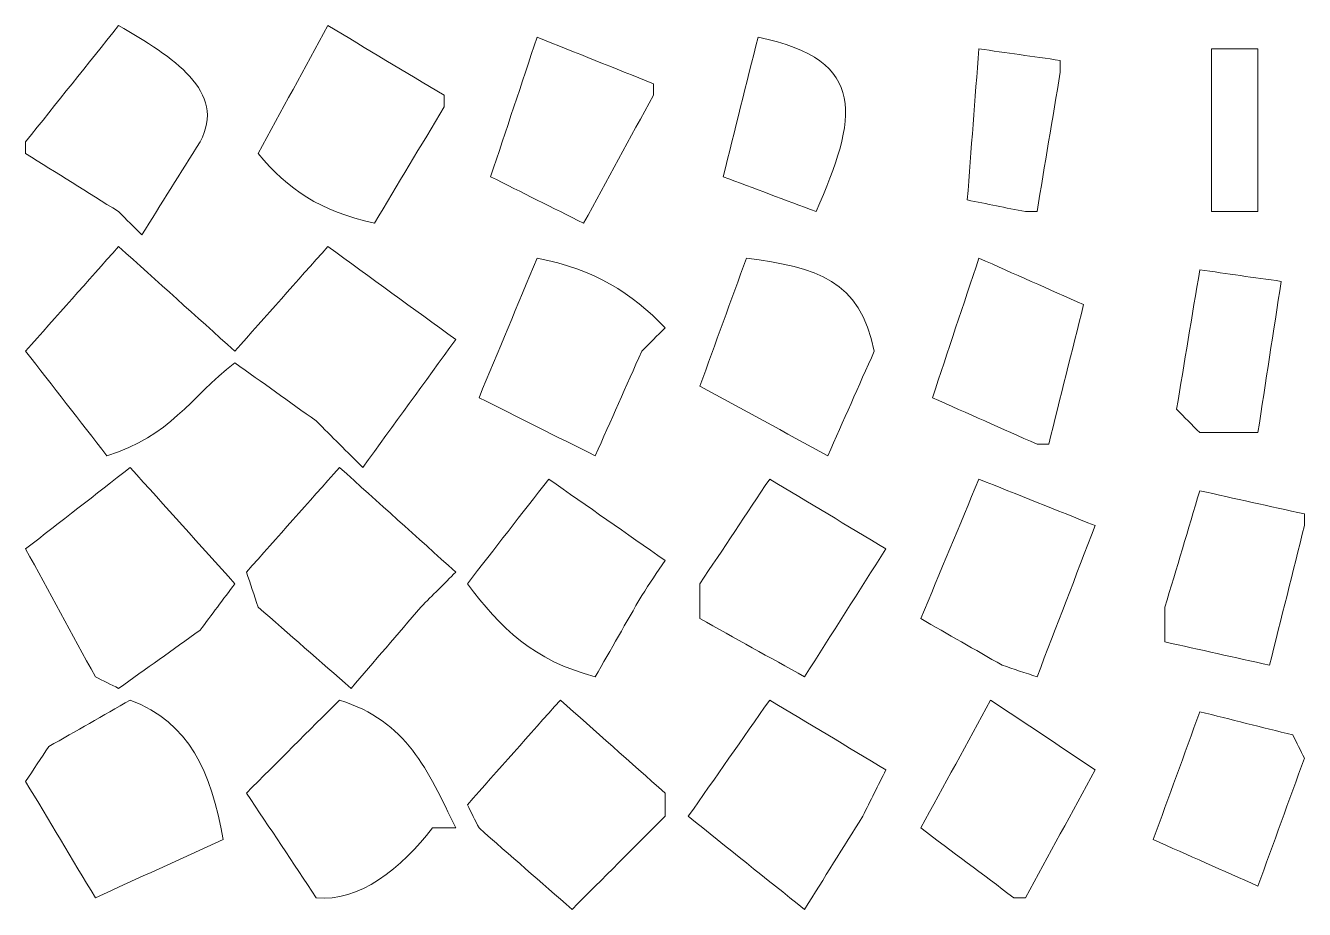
# Model space of a CAD drawing. Extents: x 69 to 542, y -750 to -43.
# Drawn here: x 296.9 to 406.9, y -214.3 to -138.3 of the extents above; entities that cross this region are included whole.
import ezdxf

# ---------------------------------------------------------------- set-up
doc = ezdxf.new("R2010")
doc.units = 0
doc.header["$MEASUREMENT"] = 0
doc.layers.add('Layer 1', color=7, linetype='Continuous', lineweight=0)

msp = doc.modelspace()

# ---------------------------------------------------------------- linework, layer by layer
at = {"layer": 'Layer 1', "color": 240, "lineweight": 18, "true_color": 0xed1c24}
for points, knots in [([(304.94, -138.33), (309.59, -141.02), (314.31, -144.01), (311.94, -148.33), (310.27, -151), (308.6, -153.67), (306.94, -156.33), (306.27, -155.67), (305.6, -155), (304.94, -154.33), (302.27, -152.67), (299.6, -151), (296.94, -149.33), (296.94, -149), (296.94, -148.67), (296.94, -148.33), (299.6, -145), (302.27, -141.67), (304.94, -138.33)], [0, 0, 0, 0, 1, 1, 1, 2, 2, 2, 3, 3, 3, 4, 4, 4, 5, 5, 5, 6, 6, 6, 6]), ([(304.94, -138.33), (309.59, -141.02), (314.31, -144.01), (311.94, -148.33), (310.27, -151), (308.6, -153.67), (306.94, -156.33), (306.27, -155.67), (305.6, -155), (304.94, -154.33), (302.27, -152.67), (299.6, -151), (296.94, -149.33), (296.94, -149), (296.94, -148.67), (296.94, -148.33), (299.6, -145), (302.27, -141.67), (304.94, -138.33)], [0, 0, 0, 0, 1, 1, 1, 2, 2, 2, 3, 3, 3, 4, 4, 4, 5, 5, 5, 6, 6, 6, 6]), ([(304.94, -138.33), (309.59, -141.02), (314.31, -144.01), (311.94, -148.33), (310.27, -151), (308.6, -153.67), (306.94, -156.33), (306.27, -155.67), (305.6, -155), (304.94, -154.33), (302.27, -152.67), (299.6, -151), (296.94, -149.33), (296.94, -149), (296.94, -148.67), (296.94, -148.33), (299.6, -145), (302.27, -141.67), (304.94, -138.33)], [0, 0, 0, 0, 1, 1, 1, 2, 2, 2, 3, 3, 3, 4, 4, 4, 5, 5, 5, 6, 6, 6, 6]), ([(322.94, -138.33), (326.27, -140.33), (329.6, -142.33), (332.94, -144.33), (332.94, -144.67), (332.94, -145), (332.94, -145.33), (330.94, -148.67), (328.94, -152), (326.94, -155.33), (322.2, -154.26), (319.54, -152.46), (316.94, -149.33), (318.94, -145.67), (320.94, -142), (322.94, -138.33)], [0, 0, 0, 0, 1, 1, 1, 2, 2, 2, 3, 3, 3, 4, 4, 4, 5, 5, 5, 5]), ([(322.94, -138.33), (326.27, -140.33), (329.6, -142.33), (332.94, -144.33), (332.94, -144.67), (332.94, -145), (332.94, -145.33), (330.94, -148.67), (328.94, -152), (326.94, -155.33), (322.2, -154.26), (319.54, -152.46), (316.94, -149.33), (318.94, -145.67), (320.94, -142), (322.94, -138.33)], [0, 0, 0, 0, 1, 1, 1, 2, 2, 2, 3, 3, 3, 4, 4, 4, 5, 5, 5, 5]), ([(322.94, -138.33), (326.27, -140.33), (329.6, -142.33), (332.94, -144.33), (332.94, -144.67), (332.94, -145), (332.94, -145.33), (330.94, -148.67), (328.94, -152), (326.94, -155.33), (322.2, -154.26), (319.54, -152.46), (316.94, -149.33), (318.94, -145.67), (320.94, -142), (322.94, -138.33)], [0, 0, 0, 0, 1, 1, 1, 2, 2, 2, 3, 3, 3, 4, 4, 4, 5, 5, 5, 5]), ([(340.94, -139.33), (344.27, -140.67), (347.6, -142), (350.94, -143.33), (350.94, -143.67), (350.94, -144), (350.94, -144.33), (348.94, -148), (346.94, -151.67), (344.94, -155.33), (342.27, -154), (339.6, -152.67), (336.94, -151.33), (338.27, -147.33), (339.6, -143.33), (340.94, -139.33)], [0, 0, 0, 0, 1, 1, 1, 2, 2, 2, 3, 3, 3, 4, 4, 4, 5, 5, 5, 5]), ([(340.94, -139.33), (344.27, -140.67), (347.6, -142), (350.94, -143.33), (350.94, -143.67), (350.94, -144), (350.94, -144.33), (348.94, -148), (346.94, -151.67), (344.94, -155.33), (342.27, -154), (339.6, -152.67), (336.94, -151.33), (338.27, -147.33), (339.6, -143.33), (340.94, -139.33)], [0, 0, 0, 0, 1, 1, 1, 2, 2, 2, 3, 3, 3, 4, 4, 4, 5, 5, 5, 5]), ([(340.94, -139.33), (344.27, -140.67), (347.6, -142), (350.94, -143.33), (350.94, -143.67), (350.94, -144), (350.94, -144.33), (348.94, -148), (346.94, -151.67), (344.94, -155.33), (342.27, -154), (339.6, -152.67), (336.94, -151.33), (338.27, -147.33), (339.6, -143.33), (340.94, -139.33)], [0, 0, 0, 0, 1, 1, 1, 2, 2, 2, 3, 3, 3, 4, 4, 4, 5, 5, 5, 5]), ([(359.94, -139.33), (369.54, -141.3), (368.45, -146.28), (364.94, -154.33), (362.27, -153.33), (359.6, -152.33), (356.94, -151.33), (357.94, -147.33), (358.94, -143.33), (359.94, -139.33)], [0, 0, 0, 0, 1, 1, 1, 2, 2, 2, 3, 3, 3, 3]), ([(359.94, -139.33), (369.54, -141.3), (368.45, -146.28), (364.94, -154.33), (362.27, -153.33), (359.6, -152.33), (356.94, -151.33), (357.94, -147.33), (358.94, -143.33), (359.94, -139.33)], [0, 0, 0, 0, 1, 1, 1, 2, 2, 2, 3, 3, 3, 3]), ([(359.94, -139.33), (369.54, -141.3), (368.45, -146.28), (364.94, -154.33), (362.27, -153.33), (359.6, -152.33), (356.94, -151.33), (357.94, -147.33), (358.94, -143.33), (359.94, -139.33)], [0, 0, 0, 0, 1, 1, 1, 2, 2, 2, 3, 3, 3, 3]), ([(378.94, -140.33), (381.27, -140.67), (383.6, -141), (385.94, -141.33), (385.94, -141.67), (385.94, -142), (385.94, -142.33), (385.27, -146.33), (384.6, -150.33), (383.94, -154.33), (383.6, -154.33), (383.27, -154.33), (382.94, -154.33), (381.27, -154), (379.6, -153.67), (377.94, -153.33), (378.27, -149), (378.6, -144.67), (378.94, -140.33)], [0, 0, 0, 0, 1, 1, 1, 2, 2, 2, 3, 3, 3, 4, 4, 4, 5, 5, 5, 6, 6, 6, 6]), ([(378.94, -140.33), (381.27, -140.67), (383.6, -141), (385.94, -141.33), (385.94, -141.67), (385.94, -142), (385.94, -142.33), (385.27, -146.33), (384.6, -150.33), (383.94, -154.33), (383.6, -154.33), (383.27, -154.33), (382.94, -154.33), (381.27, -154), (379.6, -153.67), (377.94, -153.33), (378.27, -149), (378.6, -144.67), (378.94, -140.33)], [0, 0, 0, 0, 1, 1, 1, 2, 2, 2, 3, 3, 3, 4, 4, 4, 5, 5, 5, 6, 6, 6, 6]), ([(378.94, -140.33), (381.27, -140.67), (383.6, -141), (385.94, -141.33), (385.94, -141.67), (385.94, -142), (385.94, -142.33), (385.27, -146.33), (384.6, -150.33), (383.94, -154.33), (383.6, -154.33), (383.27, -154.33), (382.94, -154.33), (381.27, -154), (379.6, -153.67), (377.94, -153.33), (378.27, -149), (378.6, -144.67), (378.94, -140.33)], [0, 0, 0, 0, 1, 1, 1, 2, 2, 2, 3, 3, 3, 4, 4, 4, 5, 5, 5, 6, 6, 6, 6]), ([(398.94, -140.33), (400.27, -140.33), (401.6, -140.33), (402.94, -140.33), (402.94, -145), (402.94, -149.67), (402.94, -154.33), (401.6, -154.33), (400.27, -154.33), (398.94, -154.33), (398.94, -149.67), (398.94, -145), (398.94, -140.33)], [0, 0, 0, 0, 1, 1, 1, 2, 2, 2, 3, 3, 3, 4, 4, 4, 4]), ([(398.94, -140.33), (400.27, -140.33), (401.6, -140.33), (402.94, -140.33), (402.94, -145), (402.94, -149.67), (402.94, -154.33), (401.6, -154.33), (400.27, -154.33), (398.94, -154.33), (398.94, -149.67), (398.94, -145), (398.94, -140.33)], [0, 0, 0, 0, 1, 1, 1, 2, 2, 2, 3, 3, 3, 4, 4, 4, 4]), ([(398.94, -140.33), (400.27, -140.33), (401.6, -140.33), (402.94, -140.33), (402.94, -145), (402.94, -149.67), (402.94, -154.33), (401.6, -154.33), (400.27, -154.33), (398.94, -154.33), (398.94, -149.67), (398.94, -145), (398.94, -140.33)], [0, 0, 0, 0, 1, 1, 1, 2, 2, 2, 3, 3, 3, 4, 4, 4, 4]), ([(304.94, -157.33), (308.27, -160.33), (311.6, -163.33), (314.94, -166.33), (317.6, -163.33), (320.27, -160.33), (322.94, -157.33), (326.6, -160), (330.27, -162.67), (333.94, -165.33), (331.27, -169), (328.6, -172.67), (325.94, -176.33), (324.6, -175), (323.27, -173.67), (321.94, -172.33), (319.6, -170.67), (317.27, -169), (314.94, -167.33), (310.97, -170.42), (309.45, -173.6), (303.94, -175.33), (301.6, -172.33), (299.27, -169.33), (296.94, -166.33), (299.6, -163.33), (302.27, -160.33), (304.94, -157.33)], [0, 0, 0, 0, 1, 1, 1, 2, 2, 2, 3, 3, 3, 4, 4, 4, 5, 5, 5, 6, 6, 6, 7, 7, 7, 8, 8, 8, 9, 9, 9, 9]), ([(304.94, -157.33), (308.27, -160.33), (311.6, -163.33), (314.94, -166.33), (317.6, -163.33), (320.27, -160.33), (322.94, -157.33), (326.6, -160), (330.27, -162.67), (333.94, -165.33), (331.27, -169), (328.6, -172.67), (325.94, -176.33), (324.6, -175), (323.27, -173.67), (321.94, -172.33), (319.6, -170.67), (317.27, -169), (314.94, -167.33), (310.97, -170.42), (309.45, -173.6), (303.94, -175.33), (301.6, -172.33), (299.27, -169.33), (296.94, -166.33), (299.6, -163.33), (302.27, -160.33), (304.94, -157.33)], [0, 0, 0, 0, 1, 1, 1, 2, 2, 2, 3, 3, 3, 4, 4, 4, 5, 5, 5, 6, 6, 6, 7, 7, 7, 8, 8, 8, 9, 9, 9, 9]), ([(304.94, -157.33), (308.27, -160.33), (311.6, -163.33), (314.94, -166.33), (317.6, -163.33), (320.27, -160.33), (322.94, -157.33), (326.6, -160), (330.27, -162.67), (333.94, -165.33), (331.27, -169), (328.6, -172.67), (325.94, -176.33), (324.6, -175), (323.27, -173.67), (321.94, -172.33), (319.6, -170.67), (317.27, -169), (314.94, -167.33), (310.97, -170.42), (309.45, -173.6), (303.94, -175.33), (301.6, -172.33), (299.27, -169.33), (296.94, -166.33), (299.6, -163.33), (302.27, -160.33), (304.94, -157.33)], [0, 0, 0, 0, 1, 1, 1, 2, 2, 2, 3, 3, 3, 4, 4, 4, 5, 5, 5, 6, 6, 6, 7, 7, 7, 8, 8, 8, 9, 9, 9, 9]), ([(340.94, -158.33), (345.87, -159.31), (349.1, -161.32), (351.94, -164.33), (351.27, -165), (350.6, -165.67), (349.94, -166.33), (348.6, -169.33), (347.27, -172.33), (345.94, -175.33), (342.6, -173.67), (339.27, -172), (335.94, -170.33), (337.6, -166.33), (339.27, -162.33), (340.94, -158.33)], [0, 0, 0, 0, 1, 1, 1, 2, 2, 2, 3, 3, 3, 4, 4, 4, 5, 5, 5, 5]), ([(340.94, -158.33), (345.87, -159.31), (349.1, -161.32), (351.94, -164.33), (351.27, -165), (350.6, -165.67), (349.94, -166.33), (348.6, -169.33), (347.27, -172.33), (345.94, -175.33), (342.6, -173.67), (339.27, -172), (335.94, -170.33), (337.6, -166.33), (339.27, -162.33), (340.94, -158.33)], [0, 0, 0, 0, 1, 1, 1, 2, 2, 2, 3, 3, 3, 4, 4, 4, 5, 5, 5, 5]), ([(340.94, -158.33), (345.87, -159.31), (349.1, -161.32), (351.94, -164.33), (351.27, -165), (350.6, -165.67), (349.94, -166.33), (348.6, -169.33), (347.27, -172.33), (345.94, -175.33), (342.6, -173.67), (339.27, -172), (335.94, -170.33), (337.6, -166.33), (339.27, -162.33), (340.94, -158.33)], [0, 0, 0, 0, 1, 1, 1, 2, 2, 2, 3, 3, 3, 4, 4, 4, 5, 5, 5, 5]), ([(358.94, -158.33), (364.98, -159.13), (368.73, -160.19), (369.94, -166.33), (368.6, -169.33), (367.27, -172.33), (365.94, -175.33), (362.27, -173.33), (358.6, -171.33), (354.94, -169.33), (356.27, -165.67), (357.6, -162), (358.94, -158.33)], [0, 0, 0, 0, 1, 1, 1, 2, 2, 2, 3, 3, 3, 4, 4, 4, 4]), ([(358.94, -158.33), (364.98, -159.13), (368.73, -160.19), (369.94, -166.33), (368.6, -169.33), (367.27, -172.33), (365.94, -175.33), (362.27, -173.33), (358.6, -171.33), (354.94, -169.33), (356.27, -165.67), (357.6, -162), (358.94, -158.33)], [0, 0, 0, 0, 1, 1, 1, 2, 2, 2, 3, 3, 3, 4, 4, 4, 4]), ([(358.94, -158.33), (364.98, -159.13), (368.73, -160.19), (369.94, -166.33), (368.6, -169.33), (367.27, -172.33), (365.94, -175.33), (362.27, -173.33), (358.6, -171.33), (354.94, -169.33), (356.27, -165.67), (357.6, -162), (358.94, -158.33)], [0, 0, 0, 0, 1, 1, 1, 2, 2, 2, 3, 3, 3, 4, 4, 4, 4]), ([(378.94, -158.33), (381.94, -159.67), (384.94, -161), (387.94, -162.33), (386.94, -166.33), (385.94, -170.33), (384.94, -174.33), (384.6, -174.33), (384.27, -174.33), (383.94, -174.33), (380.94, -173), (377.94, -171.67), (374.94, -170.33), (376.27, -166.33), (377.6, -162.33), (378.94, -158.33)], [0, 0, 0, 0, 1, 1, 1, 2, 2, 2, 3, 3, 3, 4, 4, 4, 5, 5, 5, 5]), ([(378.94, -158.33), (381.94, -159.67), (384.94, -161), (387.94, -162.33), (386.94, -166.33), (385.94, -170.33), (384.94, -174.33), (384.6, -174.33), (384.27, -174.33), (383.94, -174.33), (380.94, -173), (377.94, -171.67), (374.94, -170.33), (376.27, -166.33), (377.6, -162.33), (378.94, -158.33)], [0, 0, 0, 0, 1, 1, 1, 2, 2, 2, 3, 3, 3, 4, 4, 4, 5, 5, 5, 5]), ([(378.94, -158.33), (381.94, -159.67), (384.94, -161), (387.94, -162.33), (386.94, -166.33), (385.94, -170.33), (384.94, -174.33), (384.6, -174.33), (384.27, -174.33), (383.94, -174.33), (380.94, -173), (377.94, -171.67), (374.94, -170.33), (376.27, -166.33), (377.6, -162.33), (378.94, -158.33)], [0, 0, 0, 0, 1, 1, 1, 2, 2, 2, 3, 3, 3, 4, 4, 4, 5, 5, 5, 5]), ([(397.94, -159.33), (400.27, -159.67), (402.6, -160), (404.94, -160.33), (404.27, -164.67), (403.6, -169), (402.94, -173.33), (401.27, -173.33), (399.6, -173.33), (397.94, -173.33), (397.27, -172.67), (396.6, -172), (395.94, -171.33), (396.6, -167.33), (397.27, -163.33), (397.94, -159.33)], [0, 0, 0, 0, 1, 1, 1, 2, 2, 2, 3, 3, 3, 4, 4, 4, 5, 5, 5, 5]), ([(397.94, -159.33), (400.27, -159.67), (402.6, -160), (404.94, -160.33), (404.27, -164.67), (403.6, -169), (402.94, -173.33), (401.27, -173.33), (399.6, -173.33), (397.94, -173.33), (397.27, -172.67), (396.6, -172), (395.94, -171.33), (396.6, -167.33), (397.27, -163.33), (397.94, -159.33)], [0, 0, 0, 0, 1, 1, 1, 2, 2, 2, 3, 3, 3, 4, 4, 4, 5, 5, 5, 5]), ([(397.94, -159.33), (400.27, -159.67), (402.6, -160), (404.94, -160.33), (404.27, -164.67), (403.6, -169), (402.94, -173.33), (401.27, -173.33), (399.6, -173.33), (397.94, -173.33), (397.27, -172.67), (396.6, -172), (395.94, -171.33), (396.6, -167.33), (397.27, -163.33), (397.94, -159.33)], [0, 0, 0, 0, 1, 1, 1, 2, 2, 2, 3, 3, 3, 4, 4, 4, 5, 5, 5, 5]), ([(305.94, -176.33), (308.94, -179.67), (311.94, -183), (314.94, -186.33), (313.94, -187.67), (312.94, -189), (311.94, -190.33), (309.6, -192), (307.27, -193.67), (304.94, -195.33), (304.27, -195), (303.6, -194.67), (302.94, -194.33), (300.94, -190.67), (298.94, -187), (296.94, -183.33), (299.94, -181), (302.94, -178.67), (305.94, -176.33)], [0, 0, 0, 0, 1, 1, 1, 2, 2, 2, 3, 3, 3, 4, 4, 4, 5, 5, 5, 6, 6, 6, 6]), ([(305.94, -176.33), (308.94, -179.67), (311.94, -183), (314.94, -186.33), (313.94, -187.67), (312.94, -189), (311.94, -190.33), (309.6, -192), (307.27, -193.67), (304.94, -195.33), (304.27, -195), (303.6, -194.67), (302.94, -194.33), (300.94, -190.67), (298.94, -187), (296.94, -183.33), (299.94, -181), (302.94, -178.67), (305.94, -176.33)], [0, 0, 0, 0, 1, 1, 1, 2, 2, 2, 3, 3, 3, 4, 4, 4, 5, 5, 5, 6, 6, 6, 6]), ([(305.94, -176.33), (308.94, -179.67), (311.94, -183), (314.94, -186.33), (313.94, -187.67), (312.94, -189), (311.94, -190.33), (309.6, -192), (307.27, -193.67), (304.94, -195.33), (304.27, -195), (303.6, -194.67), (302.94, -194.33), (300.94, -190.67), (298.94, -187), (296.94, -183.33), (299.94, -181), (302.94, -178.67), (305.94, -176.33)], [0, 0, 0, 0, 1, 1, 1, 2, 2, 2, 3, 3, 3, 4, 4, 4, 5, 5, 5, 6, 6, 6, 6]), ([(323.94, -176.33), (327.27, -179.33), (330.6, -182.33), (333.94, -185.33), (332.94, -186.33), (331.94, -187.33), (330.94, -188.33), (328.94, -190.67), (326.94, -193), (324.94, -195.33), (322.27, -193), (319.6, -190.67), (316.94, -188.33), (316.6, -187.33), (316.27, -186.33), (315.94, -185.33), (318.6, -182.33), (321.27, -179.33), (323.94, -176.33)], [0, 0, 0, 0, 1, 1, 1, 2, 2, 2, 3, 3, 3, 4, 4, 4, 5, 5, 5, 6, 6, 6, 6]), ([(323.94, -176.33), (327.27, -179.33), (330.6, -182.33), (333.94, -185.33), (332.94, -186.33), (331.94, -187.33), (330.94, -188.33), (328.94, -190.67), (326.94, -193), (324.94, -195.33), (322.27, -193), (319.6, -190.67), (316.94, -188.33), (316.6, -187.33), (316.27, -186.33), (315.94, -185.33), (318.6, -182.33), (321.27, -179.33), (323.94, -176.33)], [0, 0, 0, 0, 1, 1, 1, 2, 2, 2, 3, 3, 3, 4, 4, 4, 5, 5, 5, 6, 6, 6, 6]), ([(323.94, -176.33), (327.27, -179.33), (330.6, -182.33), (333.94, -185.33), (332.94, -186.33), (331.94, -187.33), (330.94, -188.33), (328.94, -190.67), (326.94, -193), (324.94, -195.33), (322.27, -193), (319.6, -190.67), (316.94, -188.33), (316.6, -187.33), (316.27, -186.33), (315.94, -185.33), (318.6, -182.33), (321.27, -179.33), (323.94, -176.33)], [0, 0, 0, 0, 1, 1, 1, 2, 2, 2, 3, 3, 3, 4, 4, 4, 5, 5, 5, 6, 6, 6, 6]), ([(341.94, -177.33), (345.27, -179.67), (348.6, -182), (351.94, -184.33), (351.27, -185.33), (350.6, -186.33), (349.94, -187.33), (348.6, -189.67), (347.27, -192), (345.94, -194.33), (340.65, -192.95), (337.74, -190.12), (334.94, -186.33), (337.27, -183.33), (339.6, -180.33), (341.94, -177.33)], [0, 0, 0, 0, 1, 1, 1, 2, 2, 2, 3, 3, 3, 4, 4, 4, 5, 5, 5, 5]), ([(341.94, -177.33), (345.27, -179.67), (348.6, -182), (351.94, -184.33), (351.27, -185.33), (350.6, -186.33), (349.94, -187.33), (348.6, -189.67), (347.27, -192), (345.94, -194.33), (340.65, -192.95), (337.74, -190.12), (334.94, -186.33), (337.27, -183.33), (339.6, -180.33), (341.94, -177.33)], [0, 0, 0, 0, 1, 1, 1, 2, 2, 2, 3, 3, 3, 4, 4, 4, 5, 5, 5, 5]), ([(341.94, -177.33), (345.27, -179.67), (348.6, -182), (351.94, -184.33), (351.27, -185.33), (350.6, -186.33), (349.94, -187.33), (348.6, -189.67), (347.27, -192), (345.94, -194.33), (340.65, -192.95), (337.74, -190.12), (334.94, -186.33), (337.27, -183.33), (339.6, -180.33), (341.94, -177.33)], [0, 0, 0, 0, 1, 1, 1, 2, 2, 2, 3, 3, 3, 4, 4, 4, 5, 5, 5, 5]), ([(360.94, -177.33), (364.27, -179.33), (367.6, -181.33), (370.94, -183.33), (368.6, -187), (366.27, -190.67), (363.94, -194.33), (360.94, -192.67), (357.94, -191), (354.94, -189.33), (354.94, -188.33), (354.94, -187.33), (354.94, -186.33), (356.94, -183.33), (358.94, -180.33), (360.94, -177.33)], [0, 0, 0, 0, 1, 1, 1, 2, 2, 2, 3, 3, 3, 4, 4, 4, 5, 5, 5, 5]), ([(360.94, -177.33), (364.27, -179.33), (367.6, -181.33), (370.94, -183.33), (368.6, -187), (366.27, -190.67), (363.94, -194.33), (360.94, -192.67), (357.94, -191), (354.94, -189.33), (354.94, -188.33), (354.94, -187.33), (354.94, -186.33), (356.94, -183.33), (358.94, -180.33), (360.94, -177.33)], [0, 0, 0, 0, 1, 1, 1, 2, 2, 2, 3, 3, 3, 4, 4, 4, 5, 5, 5, 5]), ([(360.94, -177.33), (364.27, -179.33), (367.6, -181.33), (370.94, -183.33), (368.6, -187), (366.27, -190.67), (363.94, -194.33), (360.94, -192.67), (357.94, -191), (354.94, -189.33), (354.94, -188.33), (354.94, -187.33), (354.94, -186.33), (356.94, -183.33), (358.94, -180.33), (360.94, -177.33)], [0, 0, 0, 0, 1, 1, 1, 2, 2, 2, 3, 3, 3, 4, 4, 4, 5, 5, 5, 5]), ([(378.94, -177.33), (382.27, -178.67), (385.6, -180), (388.94, -181.33), (387.27, -185.67), (385.6, -190), (383.94, -194.33), (382.94, -194), (381.94, -193.67), (380.94, -193.33), (378.6, -192), (376.27, -190.67), (373.94, -189.33), (375.6, -185.33), (377.27, -181.33), (378.94, -177.33)], [0, 0, 0, 0, 1, 1, 1, 2, 2, 2, 3, 3, 3, 4, 4, 4, 5, 5, 5, 5]), ([(378.94, -177.33), (382.27, -178.67), (385.6, -180), (388.94, -181.33), (387.27, -185.67), (385.6, -190), (383.94, -194.33), (382.94, -194), (381.94, -193.67), (380.94, -193.33), (378.6, -192), (376.27, -190.67), (373.94, -189.33), (375.6, -185.33), (377.27, -181.33), (378.94, -177.33)], [0, 0, 0, 0, 1, 1, 1, 2, 2, 2, 3, 3, 3, 4, 4, 4, 5, 5, 5, 5]), ([(378.94, -177.33), (382.27, -178.67), (385.6, -180), (388.94, -181.33), (387.27, -185.67), (385.6, -190), (383.94, -194.33), (382.94, -194), (381.94, -193.67), (380.94, -193.33), (378.6, -192), (376.27, -190.67), (373.94, -189.33), (375.6, -185.33), (377.27, -181.33), (378.94, -177.33)], [0, 0, 0, 0, 1, 1, 1, 2, 2, 2, 3, 3, 3, 4, 4, 4, 5, 5, 5, 5]), ([(397.94, -178.33), (400.94, -179), (403.94, -179.67), (406.94, -180.33), (406.94, -180.67), (406.94, -181), (406.94, -181.33), (405.94, -185.33), (404.94, -189.33), (403.94, -193.33), (400.94, -192.67), (397.94, -192), (394.94, -191.33), (394.94, -190.33), (394.94, -189.33), (394.94, -188.33), (395.94, -185), (396.94, -181.67), (397.94, -178.33)], [0, 0, 0, 0, 1, 1, 1, 2, 2, 2, 3, 3, 3, 4, 4, 4, 5, 5, 5, 6, 6, 6, 6]), ([(397.94, -178.33), (400.94, -179), (403.94, -179.67), (406.94, -180.33), (406.94, -180.67), (406.94, -181), (406.94, -181.33), (405.94, -185.33), (404.94, -189.33), (403.94, -193.33), (400.94, -192.67), (397.94, -192), (394.94, -191.33), (394.94, -190.33), (394.94, -189.33), (394.94, -188.33), (395.94, -185), (396.94, -181.67), (397.94, -178.33)], [0, 0, 0, 0, 1, 1, 1, 2, 2, 2, 3, 3, 3, 4, 4, 4, 5, 5, 5, 6, 6, 6, 6]), ([(397.94, -178.33), (400.94, -179), (403.94, -179.67), (406.94, -180.33), (406.94, -180.67), (406.94, -181), (406.94, -181.33), (405.94, -185.33), (404.94, -189.33), (403.94, -193.33), (400.94, -192.67), (397.94, -192), (394.94, -191.33), (394.94, -190.33), (394.94, -189.33), (394.94, -188.33), (395.94, -185), (396.94, -181.67), (397.94, -178.33)], [0, 0, 0, 0, 1, 1, 1, 2, 2, 2, 3, 3, 3, 4, 4, 4, 5, 5, 5, 6, 6, 6, 6]), ([(305.94, -196.33), (311.03, -198.29), (312.91, -202.47), (313.94, -208.33), (310.27, -210), (306.6, -211.67), (302.94, -213.33), (300.94, -210), (298.94, -206.67), (296.94, -203.33), (297.6, -202.33), (298.27, -201.33), (298.94, -200.33), (301.27, -199), (303.6, -197.67), (305.94, -196.33)], [0, 0, 0, 0, 1, 1, 1, 2, 2, 2, 3, 3, 3, 4, 4, 4, 5, 5, 5, 5]), ([(305.94, -196.33), (311.03, -198.29), (312.91, -202.47), (313.94, -208.33), (310.27, -210), (306.6, -211.67), (302.94, -213.33), (300.94, -210), (298.94, -206.67), (296.94, -203.33), (297.6, -202.33), (298.27, -201.33), (298.94, -200.33), (301.27, -199), (303.6, -197.67), (305.94, -196.33)], [0, 0, 0, 0, 1, 1, 1, 2, 2, 2, 3, 3, 3, 4, 4, 4, 5, 5, 5, 5]), ([(305.94, -196.33), (311.03, -198.29), (312.91, -202.47), (313.94, -208.33), (310.27, -210), (306.6, -211.67), (302.94, -213.33), (300.94, -210), (298.94, -206.67), (296.94, -203.33), (297.6, -202.33), (298.27, -201.33), (298.94, -200.33), (301.27, -199), (303.6, -197.67), (305.94, -196.33)], [0, 0, 0, 0, 1, 1, 1, 2, 2, 2, 3, 3, 3, 4, 4, 4, 5, 5, 5, 5]), ([(323.94, -196.33), (329.74, -198.16), (331.51, -202.33), (333.94, -207.33), (333.27, -207.33), (332.6, -207.33), (331.94, -207.33), (329.31, -210.74), (325.54, -213.78), (321.94, -213.33), (319.94, -210.33), (317.94, -207.33), (315.94, -204.33), (318.6, -201.67), (321.27, -199), (323.94, -196.33)], [0, 0, 0, 0, 1, 1, 1, 2, 2, 2, 3, 3, 3, 4, 4, 4, 5, 5, 5, 5]), ([(323.94, -196.33), (329.74, -198.16), (331.51, -202.33), (333.94, -207.33), (333.27, -207.33), (332.6, -207.33), (331.94, -207.33), (329.31, -210.74), (325.54, -213.78), (321.94, -213.33), (319.94, -210.33), (317.94, -207.33), (315.94, -204.33), (318.6, -201.67), (321.27, -199), (323.94, -196.33)], [0, 0, 0, 0, 1, 1, 1, 2, 2, 2, 3, 3, 3, 4, 4, 4, 5, 5, 5, 5]), ([(323.94, -196.33), (329.74, -198.16), (331.51, -202.33), (333.94, -207.33), (333.27, -207.33), (332.6, -207.33), (331.94, -207.33), (329.31, -210.74), (325.54, -213.78), (321.94, -213.33), (319.94, -210.33), (317.94, -207.33), (315.94, -204.33), (318.6, -201.67), (321.27, -199), (323.94, -196.33)], [0, 0, 0, 0, 1, 1, 1, 2, 2, 2, 3, 3, 3, 4, 4, 4, 5, 5, 5, 5]), ([(342.94, -196.33), (345.94, -199), (348.94, -201.67), (351.94, -204.33), (351.94, -205), (351.94, -205.67), (351.94, -206.33), (349.27, -209), (346.6, -211.67), (343.94, -214.33), (341.27, -212), (338.6, -209.67), (335.94, -207.33), (335.6, -206.67), (335.27, -206), (334.94, -205.33), (337.6, -202.33), (340.27, -199.33), (342.94, -196.33)], [0, 0, 0, 0, 1, 1, 1, 2, 2, 2, 3, 3, 3, 4, 4, 4, 5, 5, 5, 6, 6, 6, 6]), ([(342.94, -196.33), (345.94, -199), (348.94, -201.67), (351.94, -204.33), (351.94, -205), (351.94, -205.67), (351.94, -206.33), (349.27, -209), (346.6, -211.67), (343.94, -214.33), (341.27, -212), (338.6, -209.67), (335.94, -207.33), (335.6, -206.67), (335.27, -206), (334.94, -205.33), (337.6, -202.33), (340.27, -199.33), (342.94, -196.33)], [0, 0, 0, 0, 1, 1, 1, 2, 2, 2, 3, 3, 3, 4, 4, 4, 5, 5, 5, 6, 6, 6, 6]), ([(342.94, -196.33), (345.94, -199), (348.94, -201.67), (351.94, -204.33), (351.94, -205), (351.94, -205.67), (351.94, -206.33), (349.27, -209), (346.6, -211.67), (343.94, -214.33), (341.27, -212), (338.6, -209.67), (335.94, -207.33), (335.6, -206.67), (335.27, -206), (334.94, -205.33), (337.6, -202.33), (340.27, -199.33), (342.94, -196.33)], [0, 0, 0, 0, 1, 1, 1, 2, 2, 2, 3, 3, 3, 4, 4, 4, 5, 5, 5, 6, 6, 6, 6]), ([(360.94, -196.33), (364.27, -198.33), (367.6, -200.33), (370.94, -202.33), (370.27, -203.67), (369.6, -205), (368.94, -206.33), (367.27, -209), (365.6, -211.67), (363.94, -214.33), (360.6, -211.67), (357.27, -209), (353.94, -206.33), (356.27, -203), (358.6, -199.67), (360.94, -196.33)], [0, 0, 0, 0, 1, 1, 1, 2, 2, 2, 3, 3, 3, 4, 4, 4, 5, 5, 5, 5]), ([(360.94, -196.33), (364.27, -198.33), (367.6, -200.33), (370.94, -202.33), (370.27, -203.67), (369.6, -205), (368.94, -206.33), (367.27, -209), (365.6, -211.67), (363.94, -214.33), (360.6, -211.67), (357.27, -209), (353.94, -206.33), (356.27, -203), (358.6, -199.67), (360.94, -196.33)], [0, 0, 0, 0, 1, 1, 1, 2, 2, 2, 3, 3, 3, 4, 4, 4, 5, 5, 5, 5]), ([(360.94, -196.33), (364.27, -198.33), (367.6, -200.33), (370.94, -202.33), (370.27, -203.67), (369.6, -205), (368.94, -206.33), (367.27, -209), (365.6, -211.67), (363.94, -214.33), (360.6, -211.67), (357.27, -209), (353.94, -206.33), (356.27, -203), (358.6, -199.67), (360.94, -196.33)], [0, 0, 0, 0, 1, 1, 1, 2, 2, 2, 3, 3, 3, 4, 4, 4, 5, 5, 5, 5]), ([(379.94, -196.33), (382.94, -198.33), (385.94, -200.33), (388.94, -202.33), (386.94, -206), (384.94, -209.67), (382.94, -213.33), (382.6, -213.33), (382.27, -213.33), (381.94, -213.33), (379.27, -211.33), (376.6, -209.33), (373.94, -207.33), (375.94, -203.67), (377.94, -200), (379.94, -196.33)], [0, 0, 0, 0, 1, 1, 1, 2, 2, 2, 3, 3, 3, 4, 4, 4, 5, 5, 5, 5]), ([(379.94, -196.33), (382.94, -198.33), (385.94, -200.33), (388.94, -202.33), (386.94, -206), (384.94, -209.67), (382.94, -213.33), (382.6, -213.33), (382.27, -213.33), (381.94, -213.33), (379.27, -211.33), (376.6, -209.33), (373.94, -207.33), (375.94, -203.67), (377.94, -200), (379.94, -196.33)], [0, 0, 0, 0, 1, 1, 1, 2, 2, 2, 3, 3, 3, 4, 4, 4, 5, 5, 5, 5]), ([(379.94, -196.33), (382.94, -198.33), (385.94, -200.33), (388.94, -202.33), (386.94, -206), (384.94, -209.67), (382.94, -213.33), (382.6, -213.33), (382.27, -213.33), (381.94, -213.33), (379.27, -211.33), (376.6, -209.33), (373.94, -207.33), (375.94, -203.67), (377.94, -200), (379.94, -196.33)], [0, 0, 0, 0, 1, 1, 1, 2, 2, 2, 3, 3, 3, 4, 4, 4, 5, 5, 5, 5]), ([(397.94, -197.33), (400.6, -198), (403.27, -198.67), (405.94, -199.33), (406.27, -200), (406.6, -200.67), (406.94, -201.33), (405.6, -205), (404.27, -208.67), (402.94, -212.33), (399.94, -211), (396.94, -209.67), (393.94, -208.33), (395.27, -204.67), (396.6, -201), (397.94, -197.33)], [0, 0, 0, 0, 1, 1, 1, 2, 2, 2, 3, 3, 3, 4, 4, 4, 5, 5, 5, 5]), ([(397.94, -197.33), (400.6, -198), (403.27, -198.67), (405.94, -199.33), (406.27, -200), (406.6, -200.67), (406.94, -201.33), (405.6, -205), (404.27, -208.67), (402.94, -212.33), (399.94, -211), (396.94, -209.67), (393.94, -208.33), (395.27, -204.67), (396.6, -201), (397.94, -197.33)], [0, 0, 0, 0, 1, 1, 1, 2, 2, 2, 3, 3, 3, 4, 4, 4, 5, 5, 5, 5]), ([(397.94, -197.33), (400.6, -198), (403.27, -198.67), (405.94, -199.33), (406.27, -200), (406.6, -200.67), (406.94, -201.33), (405.6, -205), (404.27, -208.67), (402.94, -212.33), (399.94, -211), (396.94, -209.67), (393.94, -208.33), (395.27, -204.67), (396.6, -201), (397.94, -197.33)], [0, 0, 0, 0, 1, 1, 1, 2, 2, 2, 3, 3, 3, 4, 4, 4, 5, 5, 5, 5])]:
    msp.add_open_spline(points, degree=3, knots=knots, dxfattribs=at)

doc.saveas('drawing.dxf')
